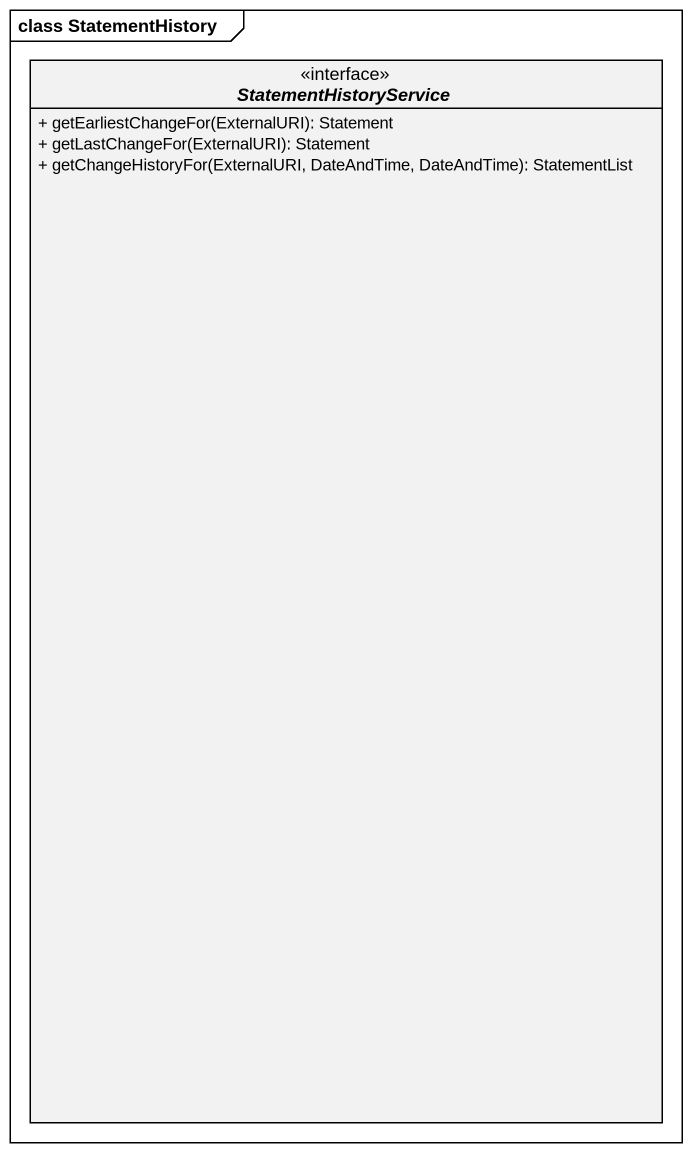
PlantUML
@startuml
mainframe class StatementHistory
hide circle
hide empty members
skinparam classAttributeIconSize 0
interface StatementHistoryService <<interface>> {
  + getEarliestChangeFor(ExternalURI): Statement
  + getLastChangeFor(ExternalURI): Statement
  + getChangeHistoryFor(ExternalURI, DateAndTime, DateAndTime): StatementList
}
@enduml
